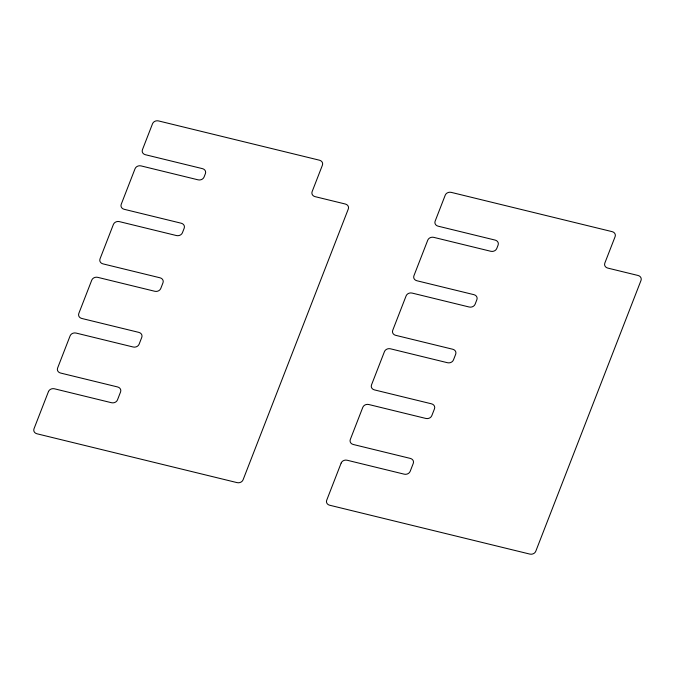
<?xml version="1.0" encoding="UTF-8"?>
<svg xmlns="http://www.w3.org/2000/svg" width="675" height="675" viewBox="0 0 675 675"><rect width="100%" height="100%" fill="white"/><g stroke="black" fill="none" stroke-linecap="round" stroke-linejoin="round"><path stroke-width="1.01" d="M48.457 391.584L33.995 428.802A4.708 4.008 -9.9 0 0 36.931 433.772L237.119 482.633A4.708 4.008 -9.9 0 0 243.067 479.841L348.3 208.997A4.708 4.008 -9.9 0 0 345.372 204.036L315.056 196.636A4.708 4.008 -9.9 0 1 312.12 191.666L322.414 165.181A4.708 4.008 -9.9 0 0 319.477 160.211L158.498 120.918A4.708 4.008 -9.9 0 0 152.542 123.711L142.425 149.749A4.708 4.008 -9.9 0 0 145.361 154.71L202.466 168.649A4.708 4.008 -9.9 0 1 205.403 173.618L204.069 177.044A4.708 4.008 -9.9 0 1 198.113 179.837L141.016 165.898A4.708 4.008 -9.9 0 0 135.059 168.699L121.222 204.322A4.708 4.008 -9.9 0 0 124.158 209.292L181.254 223.231A4.708 4.008 -9.9 0 1 184.191 228.201L182.419 232.765A4.708 4.008 -9.9 0 1 176.462 235.558L119.365 221.619A4.708 4.008 -9.9 0 0 113.408 224.421L100.01 258.905A4.708 4.008 -9.9 0 0 102.946 263.866L160.051 277.805A4.708 4.008 -9.9 0 1 162.987 282.774L160.768 288.487A4.708 4.008 -9.9 0 1 154.811 291.279L97.715 277.341A4.708 4.008 -9.9 0 0 91.758 280.142L78.806 313.478A4.708 4.008 -9.9 0 0 81.742 318.448L138.847 332.387A4.708 4.008 -9.9 0 1 141.775 337.357L139.118 344.208A4.708 4.008 -9.9 0 1 133.161 347.001L76.064 333.062A4.708 4.008 -9.9 0 0 70.107 335.863L57.603 368.061A4.708 4.008 -9.9 0 0 60.531 373.03L117.636 386.969A4.708 4.008 -9.9 0 1 120.572 391.93L117.467 399.929A4.708 4.008 -9.9 0 1 111.51 402.722L54.413 388.783A4.708 4.008 -9.9 0 0 48.457 391.584M341.162 463.033L326.7 500.251A4.708 4.008 -9.9 0 0 329.628 505.221L529.816 554.082A4.708 4.008 -9.9 0 0 535.764 551.289L641.005 280.446A4.708 4.008 -9.9 0 0 638.069 275.484L607.753 268.085A4.708 4.008 -9.9 0 1 604.817 263.115L615.111 236.63A4.708 4.008 -9.9 0 0 612.174 231.66L451.195 192.367A4.708 4.008 -9.9 0 0 445.238 195.159L435.13 221.198A4.708 4.008 -9.9 0 0 438.058 226.159L495.163 240.097A4.708 4.008 -9.9 0 1 498.099 245.067L496.766 248.493A4.708 4.008 -9.9 0 1 490.818 251.286L433.713 237.347A4.708 4.008 -9.9 0 0 427.764 240.148L413.918 275.771A4.708 4.008 -9.9 0 0 416.855 280.741L473.96 294.68A4.708 4.008 -9.9 0 1 476.888 299.641L475.116 304.214A4.708 4.008 -9.9 0 1 469.167 307.007L412.062 293.068A4.708 4.008 -9.9 0 0 406.114 295.869L392.715 330.353A4.708 4.008 -9.9 0 0 395.643 335.315L452.748 349.253A4.708 4.008 -9.9 0 1 455.684 354.223L453.465 359.935A4.708 4.008 -9.9 0 1 447.517 362.728L390.412 348.789A4.708 4.008 -9.9 0 0 384.463 351.591L371.503 384.927A4.708 4.008 -9.9 0 0 374.439 389.897L431.544 403.836A4.708 4.008 -9.9 0 1 434.481 408.805L431.814 415.657A4.708 4.008 -9.9 0 1 425.866 418.449L368.761 404.511A4.708 4.008 -9.9 0 0 362.812 407.312L350.3 439.509A4.708 4.008 -9.9 0 0 353.236 444.479L410.332 458.418A4.708 4.008 -9.9 0 1 413.269 463.379L410.164 471.378A4.708 4.008 -9.9 0 1 404.215 474.171L347.11 460.232A4.708 4.008 -9.9 0 0 341.162 463.033"/></g></svg>
